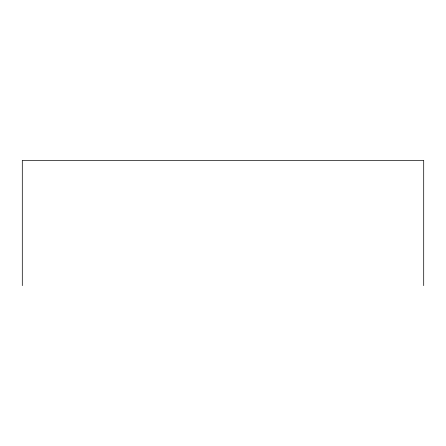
<?xml version="1.0" encoding="UTF-8"?>
<svg xmlns="http://www.w3.org/2000/svg" width="446" height="446" viewBox="0 0 446 446"><rect width="100%" height="100%" fill="white"/><g stroke="black" fill="none" stroke-linecap="round" stroke-linejoin="round"><path stroke-width="0.67" d="M423.7 285.646L423.7 160.354L22.3 160.354L22.3 285.646"/></g></svg>
